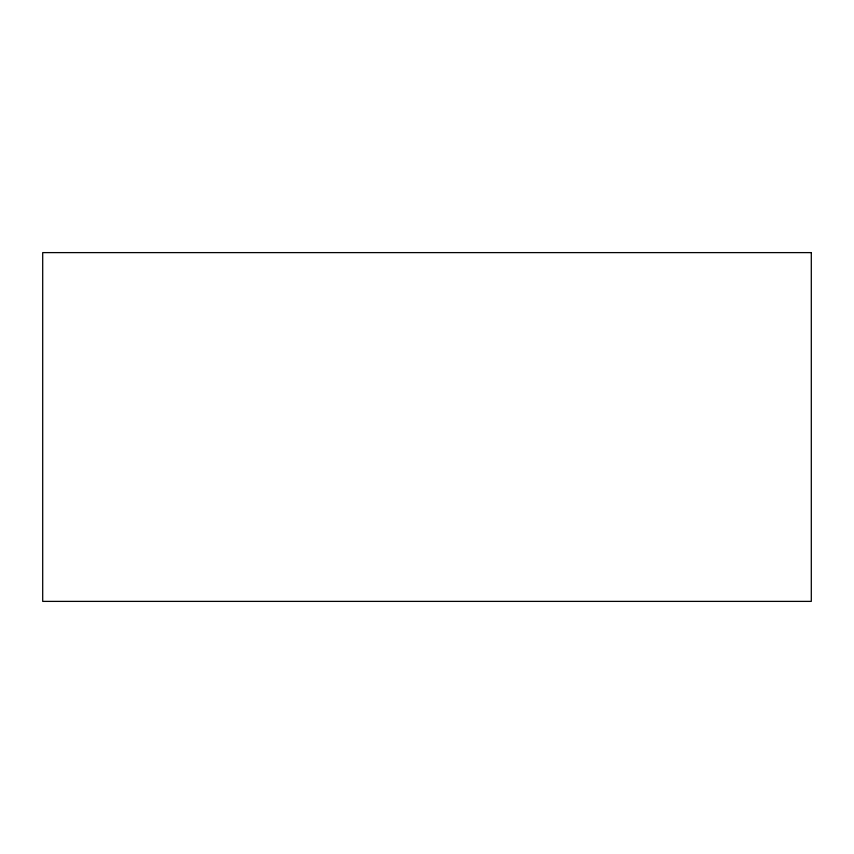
<?xml version="1.0" encoding="UTF-8"?>
<svg xmlns="http://www.w3.org/2000/svg" width="854" height="854" viewBox="0 0 854 854"><rect width="100%" height="100%" fill="white"/><g stroke="black" fill="none" stroke-linecap="round" stroke-linejoin="round"><path stroke-width="1.28" d="M811.3 252.613L42.7 252.613L42.7 601.387L811.3 601.387L811.3 252.613"/></g></svg>
